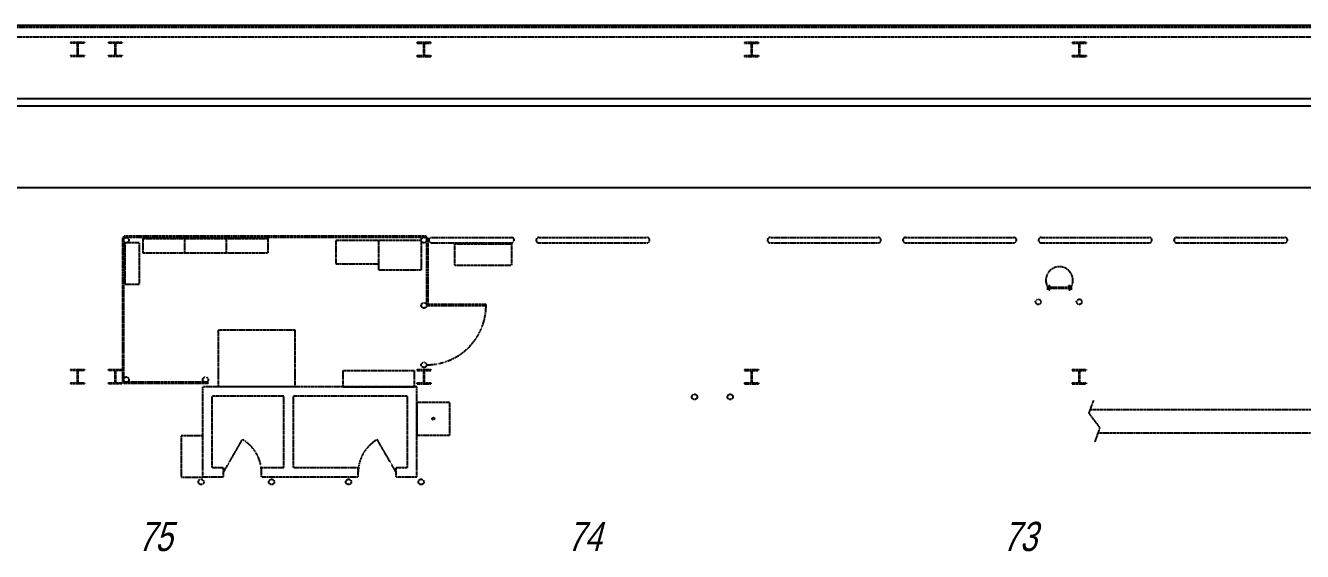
# Model space of a CAD drawing. Header units: millimetres. Extents: x -1732 to 458256, y -4349 to 130988.
# Drawn here: x 71978 to 99257, y 119393 to 130640 of the extents above; entities that cross this region are included whole.
import ezdxf

# ---------------------------------------------------------------- set-up
doc = ezdxf.new("R2010")
doc.units = ezdxf.units.MM
doc.header["$LTSCALE"] = 0.01
doc.header["$MEASUREMENT"] = 0
doc.linetypes.add('PHANTOM2', pattern=[31.75, 15.875, -3.175, 3.175, -3.175, 3.175, -3.175])
for name, color, linetype in [('F-E-EQP', 251, 'CONTINUOUS'), ('F-E-EQP-PH2', 251, 'PHANTOM2'), ('NODETEXT', 5, 'CONTINUOUS'), ('NODETEXTOLD', 5, 'CONTINUOUS'), ('S-E-ACI', 251, 'PHANTOM2'), ('S-E-BET', 251, 'PHANTOM2')]:
    doc.layers.add(name, color=color, linetype=linetype)
doc.styles.add('TEXTXP', font='arial.ttf', dxfattribs={"width": 0.75, "oblique": 15})

msp = doc.modelspace()

# ---------------------------------------------------------------- linework, layer by layer
at = {"layer": 'F-E-EQP'}
for p, q in [((164656.04027, 130640.39308), (16792.87855, 130640.39308)), ((124281.47637, 129074.69968), (28164.22051, 129074.69968)), ((122881.49339, 128915.94968), (28164.22051, 128915.94968)), ((122881.49339, 127169.69968), (28164.22051, 127169.69968))]:
    msp.add_line(p, q, dxfattribs=at)
at = {"layer": 'F-E-EQP-PH2'}
for p, q in [((74048.81182, 126101.69968), (74048.81182, 123018.1015)), ((74048.81182, 126101.69968), (74073.81182, 126101.69968)), ((74073.81182, 126101.69968), (74073.81182, 123018.1015)), ((80539.15801, 126133.69968), (74080.81182, 126133.69968)), ((74080.81182, 126108.69968), (74080.81182, 126133.69968)), ((80539.15801, 126108.69968), (74080.81182, 126108.69968)), ((74485.61182, 126083.69968), (74485.61182, 125778.89968)), ((74485.61182, 126083.69968), (75374.61182, 126083.69968)), ((75374.61182, 126083.69968), (75374.61182, 125778.89968)), ((75374.61182, 126083.69968), (76263.61182, 126083.69968)), ((76263.61182, 126083.69968), (76263.61182, 125778.89968)), ((76263.61182, 126083.69968), (77152.61182, 126083.69968)), ((77152.61182, 126083.69968), (77152.61182, 125778.89968)), ((78603.35801, 126051.69968), (78603.35801, 125541.29968)), ((78603.35801, 126051.69968), (79517.75801, 126051.69968)), ((79517.75801, 126051.69968), (79517.75801, 125541.29968)), ((79517.75801, 126051.69968), (79517.75801, 125416.29968)), ((79517.75801, 126051.69968), (80432.15801, 126051.69968)), ((80432.15801, 126051.69968), (80432.15801, 125416.29968)), ((80539.15801, 126108.69968), (80539.15801, 126133.69968)), ((80546.15801, 126101.69968), (80546.15801, 124679.69968)), ((80571.15801, 126101.69968), (80546.15801, 126101.69968)), ((80571.15801, 126101.69968), (80571.15801, 124679.69968)), ((80652.55393, 126108.69968), (82359.15801, 126108.69968)), ((82943.15801, 126108.69968), (85254.15801, 126108.69968)), ((87884.15801, 126108.69968), (90195.15801, 126108.69968)), ((90779.15801, 126108.69968), (93090.15801, 126108.69968)), ((93674.15801, 126108.69968), (95985.15801, 126108.69968)), ((96569.15801, 126108.69968), (98880.15801, 126108.69968)), ((74403.61182, 125994.69968), (74098.81182, 125994.69968)), ((74098.81182, 125994.69968), (74098.81182, 125105.69968)), ((74403.61182, 125994.69968), (74403.61182, 125105.69968)), ((74485.61182, 125778.89968), (75374.61182, 125778.89968)), ((75374.61182, 125778.89968), (76263.61182, 125778.89968)), ((76263.61182, 125778.89968), (77152.61182, 125778.89968)), ((80652.55393, 125994.69968), (82359.15801, 125994.69968)), ((81139.15801, 125969.69968), (81139.15801, 125512.69968)), ((81139.15801, 125969.69968), (82359.15801, 125969.69968)), ((82359.15801, 125969.69968), (82359.15801, 125512.69968)), ((82943.15801, 125994.69968), (85254.15801, 125994.69968)), ((87884.15801, 125994.69968), (90195.15801, 125994.69968)), ((90779.15801, 125994.69968), (93090.15801, 125994.69968)), ((93674.15801, 125994.69968), (95985.15801, 125994.69968)), ((96569.15801, 125994.69968), (98880.15801, 125994.69968)), ((78603.35801, 125541.29968), (79517.75801, 125541.29968)), ((81139.15801, 125512.69968), (82359.15801, 125512.69968)), ((79517.75801, 125416.29968), (80432.15801, 125416.29968)), ((74403.61182, 125105.69968), (74098.81182, 125105.69968)), ((93812.8578, 125049.56211), (93812.8578, 124988.21058)), ((93829.05899, 124989.65458), (93829.05899, 125082.54478)), ((93829.05899, 125082.54478), (93858.58723, 125082.54478)), ((93829.05899, 124989.65458), (93858.58723, 124989.65458)), ((93858.58723, 124989.65458), (93858.58723, 125082.54478)), ((93858.58723, 125047.13328), (94269.53074, 125047.13328)), ((93858.58723, 125025.06608), (94269.53074, 125025.06608)), ((94269.53074, 124989.65458), (94269.53074, 125082.54478)), ((94269.53074, 125082.54478), (94299.05899, 125082.54478)), ((94269.53074, 124989.65458), (94299.05899, 124989.65458)), ((94299.05899, 124989.65458), (94299.05899, 125082.54478)), ((94315.26017, 125049.56211), (94315.26017, 124988.21058)), ((80546.15801, 124679.69968), (81816.15801, 124679.69968)), ((80546.15801, 124679.69968), (80546.15801, 124654.69968)), ((81816.15801, 124654.69968), (81816.15801, 124679.69968)), ((80546.15801, 124654.69968), (81816.15801, 124654.69968)), ((76102.0393, 122911.1015), (76102.0393, 124130.3015)), ((76102.0393, 124130.3015), (77727.6393, 124130.3015)), ((77727.6393, 124130.3015), (77727.6393, 122911.1015)), ((78760.03438, 122911.1015), (78760.03438, 123266.7015)), ((78760.03438, 123266.7015), (80284.03438, 123266.7015)), ((80284.03438, 122911.1015), (80284.03438, 123266.7015)), ((74073.81182, 123018.1015), (74048.81182, 123018.1015)), ((75871.15801, 123011.1015), (74080.81182, 123011.1015)), ((74080.81182, 123011.1015), (74080.81182, 122986.1015)), ((75871.15801, 122986.1015), (74080.81182, 122986.1015)), ((75871.15801, 123011.1015), (75871.15801, 122986.1015)), ((77727.6393, 122911.1015), (76102.0393, 122911.1015)), ((78760.03438, 122911.1015), (80284.03438, 122911.1015)), ((94719.40557, 122429.36454), (139729.03907, 122429.36454)), ((94887.90324, 121929.38891), (139729.03907, 121929.38891))]:
    msp.add_line(p, q, dxfattribs=at)
for points in [[(81039.15801, 121881.1015), (81039.15801, 122581.1015), (80339.15801, 122581.1015), (80339.15801, 121881.1015)], [(75764.15801, 120981.1015), (75764.15801, 121866.1015), (75304.15801, 121866.1015), (75304.15801, 120981.1015)]]:
    msp.add_lwpolyline(points, close=True, dxfattribs=at)
msp.add_lwpolyline([(94793.03649, 122629.36454), (94690.93659, 122352.03565), (94926.70653, 122039.25853), (94817.26809, 121729.38891)], dxfattribs=at)
for centre, radius in [((74130.81182, 126051.69968), 57), ((80489.15801, 126051.69968), 57), ((80489.15801, 124654.69968), 57), ((93613.15801, 124731.09968), 57), ((94489.15801, 124731.09968), 57), ((80489.15801, 123384.69968), 57), ((74130.81182, 123068.1015), 57), ((75821.15801, 123068.1015), 57), ((86270.15801, 122699.09968), 57), ((87032.15801, 122699.09968), 57), ((80689.15801, 122231.1015), 25), ((75729.15801, 120881.1015), 57.5), ((77234.15801, 120881.1015), 57.5), ((78879.15801, 120881.1015), 57.5), ((80429.15801, 120881.1015), 57.5)]:
    msp.add_circle(centre, radius, dxfattribs=at)
for centre, radius, start, end in [((80652.55393, 126051.69968), 57, 90, 270), ((82359.15801, 126051.69968), 57, 270, 90), ((82943.15801, 126051.69968), 57, 90, 270), ((85254.15801, 126051.69968), 57, 270, 90), ((87884.15801, 126051.69968), 57, 90, 270), ((90195.15801, 126051.69968), 57, 270, 90), ((90779.15801, 126051.69968), 57, 90, 270), ((93090.15801, 126051.69968), 57, 270, 90), ((93674.15801, 126051.69968), 57, 90, 270), ((95985.15801, 126051.69968), 57, 270, 90), ((96569.15801, 126051.69968), 57, 90, 270), ((98880.15801, 126051.69968), 57, 270, 90), ((94064.05899, 125192.45905), 289.00099, 330.366419616, 209.633580384), ((80546.15801, 124654.69968), 1270, 270, 0)]:
    msp.add_arc(centre, radius, start, end, dxfattribs=at)
at = {"layer": 'S-E-ACI'}
for p, q in [((72939.80003, 130282.25917), (72939.80003, 130267.25387)), ((72939.80003, 130282.25917), (73239.76895, 130282.25917)), ((72939.80003, 130267.25387), (73082.30013, 130267.25387)), ((73082.30013, 130267.25387), (73082.30013, 129997.25898)), ((73097.30543, 130267.25387), (73239.76895, 130267.25387)), ((73097.30543, 130267.25387), (73097.30543, 129997.25898)), ((73239.76895, 130282.25917), (73239.76895, 130267.25387)), ((73739.78116, 130282.25917), (74039.75008, 130282.25917)), ((73739.78116, 130282.25917), (73739.78116, 130267.25387)), ((73739.78116, 130267.25387), (73882.28126, 130267.25387)), ((73882.28126, 130267.25387), (73882.28126, 129997.25898)), ((73897.28656, 130267.25387), (74039.75008, 130267.25387)), ((73897.28656, 130267.25387), (73897.28656, 129997.25898)), ((74039.75008, 130282.25917), (74039.75008, 130267.25387)), ((80339.60032, 130281.10243), (80639.60582, 130281.10243)), ((80339.60032, 130281.10243), (80339.60032, 130266.09712)), ((80339.60032, 130266.09712), (80482.13699, 130266.09712)), ((80482.13699, 130266.09712), (80482.13699, 129996.10223)), ((80497.13315, 130266.09712), (80639.60582, 130266.09712)), ((80497.13315, 130266.09712), (80497.13315, 129996.10223)), ((80639.60582, 130281.10243), (80639.60582, 130266.09712)), ((87339.46948, 130281.10243), (87639.47498, 130281.10243)), ((87339.46948, 130281.10243), (87339.46948, 130266.09712)), ((87339.46948, 130266.09712), (87481.94215, 130266.09712)), ((87481.94215, 130266.09712), (87481.94215, 129996.10223)), ((87496.93831, 130266.09712), (87639.47498, 130266.09712)), ((87496.93831, 130266.09712), (87496.93831, 129996.10223)), ((87639.47498, 130281.10243), (87639.47498, 130266.09712)), ((94339.28378, 130281.10243), (94639.28013, 130281.10243)), ((94339.28378, 130281.10243), (94339.28378, 130266.09712)), ((94339.28378, 130266.09712), (94481.78387, 130266.09712)), ((94481.78387, 130266.09712), (94481.78387, 129996.10223)), ((94496.78003, 130266.09712), (94639.28013, 130266.09712)), ((94496.78003, 130266.09712), (94496.78003, 129996.10223)), ((94639.28013, 130281.10243), (94639.28013, 130266.09712)), ((72939.80003, 129997.25898), (72939.80003, 129982.25368)), ((72939.80003, 129997.25898), (73082.30013, 129997.25898)), ((72939.80003, 129982.25368), (73239.76895, 129982.25368)), ((73097.30543, 129997.25898), (73239.76895, 129997.25898)), ((73239.76895, 129997.25898), (73239.76895, 129982.25368)), ((73739.78116, 129997.25898), (73739.78116, 129982.25368)), ((73739.78116, 129997.25898), (73882.28126, 129997.25898)), ((73739.78116, 129982.25368), (74039.75008, 129982.25368)), ((73897.28656, 129997.25898), (74039.75008, 129997.25898)), ((74039.75008, 129997.25898), (74039.75008, 129982.25368)), ((80339.60032, 129996.10223), (80339.60032, 129981.09693)), ((80339.60032, 129996.10223), (80482.13699, 129996.10223)), ((80339.60032, 129981.09693), (80639.60582, 129981.09693)), ((80497.13315, 129996.10223), (80639.60582, 129996.10223)), ((80639.60582, 129996.10223), (80639.60582, 129981.09693)), ((87339.46948, 129996.10223), (87339.46948, 129981.09693)), ((87339.46948, 129996.10223), (87481.94215, 129996.10223)), ((87339.46948, 129981.09693), (87639.47498, 129981.09693)), ((87496.93831, 129996.10223), (87639.47498, 129996.10223)), ((87639.47498, 129996.10223), (87639.47498, 129981.09693)), ((94339.28378, 129996.10223), (94339.28378, 129981.09693)), ((94339.28378, 129996.10223), (94481.78387, 129996.10223)), ((94339.28378, 129981.09693), (94639.28013, 129981.09693)), ((94496.78003, 129996.10223), (94639.28013, 129996.10223)), ((94639.28013, 129996.10223), (94639.28013, 129981.09693)), ((72939.80003, 123282.41745), (72939.80003, 123267.42129)), ((72939.80003, 123282.41745), (73239.76895, 123282.41745)), ((72939.80003, 123267.42129), (73082.30013, 123267.42129)), ((73082.30013, 123267.42129), (73082.30013, 122997.41725)), ((73097.30543, 123267.42129), (73097.30543, 122997.41725)), ((73097.30543, 123267.42129), (73239.76895, 123267.42129)), ((73239.76895, 123282.41745), (73239.76895, 123267.42129)), ((73739.78116, 123282.41745), (74039.75008, 123282.41745)), ((73739.78116, 123282.41745), (73739.78116, 123267.42129)), ((73739.78116, 123267.42129), (73882.28126, 123267.42129)), ((73882.28126, 123267.42129), (73882.28126, 122997.41725)), ((73897.28656, 123267.42129), (73897.28656, 122997.41725)), ((73897.28656, 123267.42129), (74039.75008, 123267.42129)), ((74039.75008, 123282.41745), (74039.75008, 123267.42129)), ((80339.15983, 123281.09785), (80339.15983, 123266.10169)), ((80339.15983, 123281.09785), (80639.15618, 123281.09785)), ((80339.15983, 123266.10169), (80481.65993, 123266.10169)), ((80481.65993, 123266.10169), (80481.65993, 122996.09766)), ((80496.65609, 123266.10169), (80639.15618, 123266.10169)), ((80496.65609, 123266.10169), (80496.65609, 122996.09766)), ((80639.15618, 123281.09785), (80639.15618, 123266.10169)), ((87339.15983, 123281.09785), (87339.15983, 123266.10169)), ((87339.15983, 123281.09785), (87639.15618, 123281.09785)), ((87339.15983, 123266.10169), (87481.65993, 123266.10169)), ((87481.65993, 123266.10169), (87481.65993, 122996.09766)), ((87496.65609, 123266.10169), (87639.15618, 123266.10169)), ((87496.65609, 123266.10169), (87496.65609, 122996.09766)), ((87639.15618, 123281.09785), (87639.15618, 123266.10169)), ((94339.15983, 123281.09785), (94639.15618, 123281.09785)), ((94339.15983, 123281.09785), (94339.15983, 123266.10169)), ((94339.15983, 123266.10169), (94481.65993, 123266.10169)), ((94481.65993, 123266.10169), (94481.65993, 122996.09766)), ((94496.65609, 123266.10169), (94496.65609, 122996.09766)), ((94496.65609, 123266.10169), (94639.15618, 123266.10169)), ((94639.15618, 123281.09785), (94639.15618, 123266.10169)), ((72939.80003, 122997.41725), (72939.80003, 122982.42109)), ((72939.80003, 122997.41725), (73082.30013, 122997.41725)), ((72939.80003, 122982.42109), (73239.76895, 122982.42109)), ((73097.30543, 122997.41725), (73239.76895, 122997.41725)), ((73239.76895, 122997.41725), (73239.76895, 122982.42109)), ((73739.78116, 122997.41725), (73739.78116, 122982.42109)), ((73739.78116, 122997.41725), (73882.28126, 122997.41725)), ((73739.78116, 122982.42109), (74039.75008, 122982.42109)), ((73897.28656, 122997.41725), (74039.75008, 122997.41725)), ((74039.75008, 122997.41725), (74039.75008, 122982.42109)), ((80339.15983, 122996.09766), (80481.65993, 122996.09766)), ((80339.15983, 122996.09766), (80339.15983, 122981.1015)), ((80339.15983, 122981.1015), (80639.15618, 122981.1015)), ((80496.65609, 122996.09766), (80639.15618, 122996.09766)), ((80639.15618, 122996.09766), (80639.15618, 122981.1015)), ((87339.15983, 122996.09766), (87481.65993, 122996.09766)), ((87339.15983, 122996.09766), (87339.15983, 122981.1015)), ((87339.15983, 122981.1015), (87639.15618, 122981.1015)), ((87496.65609, 122996.09766), (87639.15618, 122996.09766)), ((87639.15618, 122996.09766), (87639.15618, 122981.1015)), ((94339.15983, 122996.09766), (94339.15983, 122981.1015)), ((94339.15983, 122996.09766), (94481.65993, 122996.09766)), ((94339.15983, 122981.1015), (94639.15618, 122981.1015)), ((94496.65609, 122996.09766), (94639.15618, 122996.09766)), ((94639.15618, 122996.09766), (94639.15618, 122981.1015))]:
    msp.add_line(p, q, dxfattribs=at)
at = {"layer": 'S-E-BET'}
for p, q in [((108917.59955, 130595.01141), (63271.34591, 130595.01141)), ((63271.34591, 130394.99555), (118069.0702, 130394.99555)), ((80339.15801, 122911.1015), (75764.15801, 122911.1015)), ((75764.15801, 120981.1015), (75764.15801, 122911.1015)), ((80339.15801, 120981.1015), (80339.15801, 122911.1015)), ((75964.15801, 121181.1015), (75964.15801, 122711.1015)), ((77499.15801, 122711.1015), (75964.15801, 122711.1015)), ((77499.15801, 121181.1015), (77499.15801, 122711.1015)), ((80139.15801, 122711.1015), (77699.15801, 122711.1015)), ((77699.15801, 121181.1015), (77699.15801, 122711.1015)), ((80139.15801, 121181.1015), (80139.15801, 122711.1015)), ((76204.15801, 121081.1015), (76611.65801, 121786.91221)), ((79899.15801, 121081.1015), (79491.65801, 121786.91221)), ((76204.15801, 121181.1015), (75964.15801, 121181.1015)), ((76204.15801, 120981.1015), (76204.15801, 121181.1015)), ((77019.15801, 120981.1015), (77019.15801, 121181.1015)), ((77499.15801, 121181.1015), (77019.15801, 121181.1015)), ((79084.15801, 121181.1015), (77699.15801, 121181.1015)), ((79084.15801, 120981.1015), (79084.15801, 121181.1015)), ((80139.15801, 121181.1015), (79899.15801, 121181.1015)), ((79899.15801, 120981.1015), (79899.15801, 121181.1015)), ((76204.15801, 120981.1015), (75764.15801, 120981.1015)), ((79084.15801, 120981.1015), (77019.15801, 120981.1015)), ((80339.15801, 120981.1015), (79899.15801, 120981.1015))]:
    msp.add_line(p, q, dxfattribs=at)
for centre, start, end in [((76204.15801, 121081.1015), 0, 60), ((79899.15801, 121081.1015), 120, 180)]:
    msp.add_arc(centre, 815, start, end, dxfattribs=at)

# ---------------------------------------------------------------- texts
at = {"layer": 'NODETEXT', "style": 'TEXTXP', "oblique": 15, "width": 0.75}
for s, p in [('73', (92853.53152, 119401.95587)), ('75', (74382.00344, 119401.95587)), ('74', (83552.051, 119401.95587))]:
    msp.add_text(s, height=625, dxfattribs=at).set_placement(p)
at = {"layer": 'NODETEXTOLD', "style": 'TEXTXP', "oblique": 15, "width": 0.75}
for s, p in [('73', (92853.53152, 119401.95587)), ('75', (74382.00344, 119401.95587)), ('74', (83552.051, 119401.95587))]:
    msp.add_text(s, height=625, dxfattribs=at).set_placement(p)

doc.saveas('drawing.dxf')
